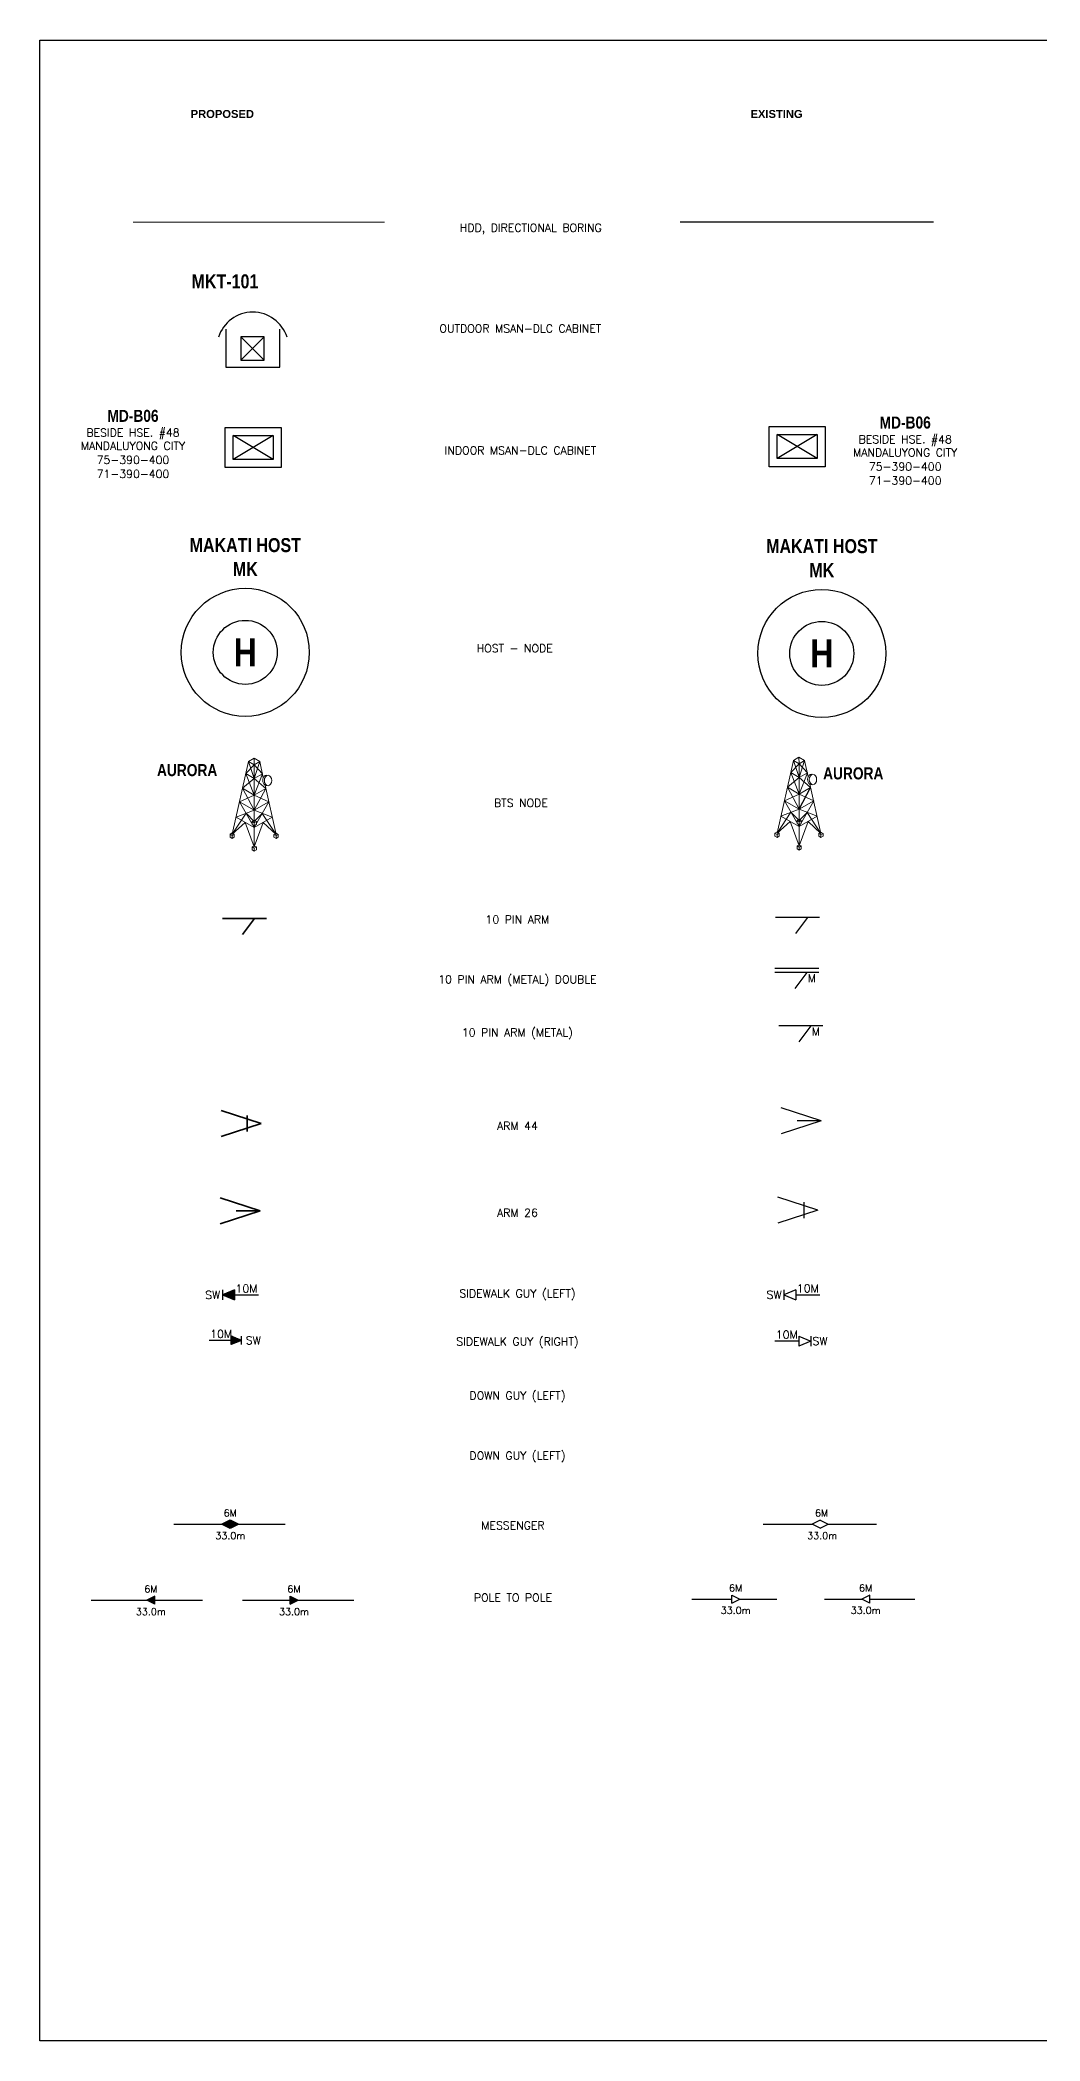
# Model space of a CAD drawing. Header units: metres. Extents: x 0 to 13977865, y -133221 to 11617873.
# Drawn here: x 13930991.8 to 13931191.8, y 678329.8 to 678729.8 of the extents above; entities that cross this region are included whole.
import ezdxf
from ezdxf.enums import TextEntityAlignment as Align

# ---------------------------------------------------------------- set-up
doc = ezdxf.new("R2010")
doc.units = ezdxf.units.M
doc.header["$MEASUREMENT"] = 0
for name, color, linetype in [('GRID', 4, 'Continuous'), ('P-BtsNode', 1, 'Continuous'), ('P-GUY', 2, 'Continuous'), ('p-host', 1, 'Continuous'), ('P-INCAB', 1, 'Continuous'), ('P-OUTCAB', 2, 'Continuous'), ('P-UGCON', 1, 'Continuous'), ('SPAN', 7, 'Continuous'), ('X-ARM', 5, 'Continuous'), ('X-BtsNode', 5, 'Continuous'), ('X-DIRECT BORING', 5, '98'), ('X-GUY', 5, 'Continuous'), ('X-HOST', 5, 'Continuous'), ('X-INCAB', 3, 'Continuous'), ('x-ppgr', 5, 'Continuous'), ('X-UGCON', 5, 'Continuous')]:
    doc.layers.add(name, color=color, linetype=linetype)
for name, color, linetype, lineweight in [('p-arm', 2, 'Continuous', 35), ('p-direct boring (hdd)', 1, 'HDD', 5), ('p-xm', 1, 'Continuous', 35)]:
    doc.layers.add(name, color=color, linetype=linetype, lineweight=lineweight)
doc.styles.add('BOLD', font='swisscbo.ttf')
doc.styles.add('ROMANS', font='romans')
doc.styles.add('SASB', font='SASB____.SHX', dxfattribs={"height": 5})
doc.styles.add('SIMPLEX', font='simplex')
doc.styles.get("Standard").update_dxf_attribs({"font": 'arial.ttf'})
doc.linetypes.add('98', pattern='A,3.514669,-0.233162,["<",Standard,S=4,R=0,X=0,Y=-2.002703],-0.336988,3.514669', length=7.599488)
doc.linetypes.add('HDD', pattern='A,23,-3,[">",Standard,S=6,R=0,X=0,Y=-3],-5,[">",Standard,S=6,R=0,X=0,Y=-3],-7', length=38)

# ---------------------------------------------------------------- blocks, each defined once
blk = doc.blocks.new('P-10PIN')
at = {"layer": 'p-arm'}
for p, q in [((-1.65, 7.19), (-1.65, -3.81)), ((-1.65, 4.19), (2.35, 1.19))]:
    blk.add_line(p, q, dxfattribs=at)
blk = doc.blocks.new('P-ARM133')
at = {"layer": 'p-arm'}
for q in [(-3.25, -4), (3.25, -4), (0, 0)]:
    blk.add_line((0, 6), q, dxfattribs=at)
blk = doc.blocks.new('P-ARM66')
at = {"layer": 'p-arm'}
for p, q in [((0, 0), (-3.25, -10)), ((0, 0), (3.25, -10)), ((-2, -3.5), (2, -3.5))]:
    blk.add_line(p, q, dxfattribs=at)
blk = doc.blocks.new('P-SWGL')
at = {"layer": 'P-GUY'}
blk.add_hatch(color=7, dxfattribs=at).paths.add_polyline_path([(-6, 1.25), (-9, 0), (-6, -1.25)])
for p, q in [((-6, 1.25), (-9, 0)), ((-9, 1.25), (-9, -1.25)), ((-9, 0), (-6, -1.25)), ((-6, 1.25), (-6, -1.25)), ((-6, 0), (0, 0))]:
    blk.add_line(p, q, dxfattribs=at)
at = {"layer": 'P-GUY', "color": 7, "style": 'SIMPLEX'}
blk.add_text('SW', height=2, dxfattribs=at).set_placement((-9.54, 0), align=Align.MIDDLE_RIGHT)
blk.add_attdef('GSZ', text='', height=2, dxfattribs=at).set_placement((-3, 0), align=Align.BOTTOM_CENTER)
blk = doc.blocks.new('*X42')
at = {"color": 0, "linetype": 'Continuous'}
for p, q in [((3189.51, 2526.5), (3192.47, 2526.5)), ((3189.59, 2526.56), (3192.47, 2526.56)), ((3189.66, 2526.44), (3192.47, 2526.44)), ((3189.74, 2526.62), (3192.47, 2526.62)), ((3189.81, 2526.38), (3192.47, 2526.38)), ((3189.89, 2526.69), (3192.47, 2526.69)), ((3189.96, 2526.31), (3192.47, 2526.31)), ((3190.04, 2526.75), (3192.47, 2526.75)), ((3190.11, 2526.25), (3192.47, 2526.25)), ((3190.19, 2526.81), (3192.47, 2526.81)), ((3190.26, 2526.19), (3192.47, 2526.19)), ((3190.34, 2526.88), (3192.47, 2526.88)), ((3190.41, 2526.12), (3192.47, 2526.12)), ((3190.49, 2526.94), (3192.47, 2526.94)), ((3190.56, 2526.06), (3192.47, 2526.06)), ((3190.64, 2527), (3192.47, 2527)), ((3190.71, 2526), (3192.47, 2526)), ((3190.79, 2527.06), (3192.47, 2527.06)), ((3190.86, 2525.94), (3192.47, 2525.94)), ((3190.94, 2527.12), (3192.47, 2527.12)), ((3191.01, 2525.88), (3192.47, 2525.88)), ((3191.09, 2527.19), (3192.47, 2527.19)), ((3191.16, 2525.81), (3192.47, 2525.81)), ((3191.24, 2527.25), (3192.47, 2527.25)), ((3191.31, 2525.75), (3192.47, 2525.75)), ((3191.39, 2527.31), (3192.47, 2527.31)), ((3191.46, 2525.69), (3192.47, 2525.69)), ((3191.54, 2527.38), (3192.47, 2527.38)), ((3191.61, 2525.62), (3192.47, 2525.62)), ((3191.69, 2527.44), (3192.47, 2527.44)), ((3191.76, 2525.56), (3192.47, 2525.56)), ((3191.84, 2527.5), (3192.47, 2527.5)), ((3191.91, 2525.5), (3192.47, 2525.5)), ((3191.99, 2527.56), (3192.47, 2527.56)), ((3192.06, 2525.44), (3192.47, 2525.44)), ((3192.14, 2527.62), (3192.47, 2527.62)), ((3192.21, 2525.38), (3192.47, 2525.38)), ((3192.29, 2527.69), (3192.47, 2527.69)), ((3192.36, 2525.31), (3192.47, 2525.31)), ((3192.44, 2527.75), (3192.47, 2527.75))]:
    blk.add_line(p, q, dxfattribs=at)
blk = doc.blocks.new('P-SWGR')
for p, q in [((5.51, 0), (0, 0)), ((8.06, -1.06), (8.06, 1.06))]:
    blk.add_line(p, q)
blk.add_lwpolyline([(5.51, -1.06), (5.51, 1.06), (8.06, 0)], close=True)
at = {"color": 7, "xscale": -0.84999999915, "yscale": 0.84999999915, "zscale": 0.84999999915}
blk.add_blockref('*X42', (2719.11, -2147.54), dxfattribs=at)
at = {"color": 7, "style": 'ROMANS'}
blk.add_text('SW', height=2, dxfattribs=at).set_placement((12.91, -0.99), align=Align.RIGHT)
blk.add_attdef('GSZ', text='', height=2, dxfattribs=at).set_placement((2.22, 2.41), align=Align.MIDDLE)
blk = doc.blocks.new('P-Host')
at = {"layer": 'p-host', "linetype": 'Continuous'}
for radius in [16, 8]:
    blk.add_circle((0, 0), radius, dxfattribs=at)
at = {"layer": 'p-host', "color": 7, "linetype": 'Continuous', "style": 'BOLD'}
for tag, p in [('HST_NAM', (0, 24)), ('HST_COD', (0, 18))]:
    blk.add_attdef(tag, text='', height=3.5, dxfattribs=at).set_placement(p, align=Align.BOTTOM_CENTER)
blk.add_attdef('HST_LET', text='', height=7, dxfattribs=at).set_placement((0, 0), align=Align.MIDDLE)
blk = doc.blocks.new('P-xm')
at = {"layer": 'p-xm'}
blk.add_hatch(color=7, dxfattribs=at).paths.add_polyline_path([(0, 1), (-2, 0), (0, -1), (2, 0)])
for p, q in [((0, 1), (-2, 0)), ((0, -1), (-2, 0)), ((0, 1), (2, 0)), ((0, -1), (2, 0))]:
    blk.add_line(p, q, dxfattribs=at)
at = {"layer": 'p-xm', "color": 7, "style": 'SIMPLEX'}
for tag, p in [('SIZE', (0, 1.92)), ('LENGTH', (0, -3.72))]:
    blk.add_attdef(tag, text='', height=1.75, dxfattribs=at).set_placement(p, align=Align.CENTER)
blk = doc.blocks.new('x-10pin')
at = {"layer": 'X-ARM'}
for p, q in [((-2.11, 7.16), (-2.11, -3.84)), ((-2.11, 4.16), (1.89, 1.16))]:
    blk.add_line(p, q, dxfattribs=at)
blk = doc.blocks.new('x-arm133')
at = {"layer": 'X-ARM'}
for q in [(-3.25, -4), (3.25, -4), (0, 0)]:
    blk.add_line((0, 6), q, dxfattribs=at)
blk = doc.blocks.new('X-ARM66')
at = {"layer": 'X-ARM'}
for p, q in [((-0.18, 5.95), (-3.43, -4.05)), ((-0.18, 5.95), (3.07, -4.05)), ((-2.18, 2.45), (1.82, 2.45))]:
    blk.add_line(p, q, dxfattribs=at)
blk = doc.blocks.new('X-SWGL')
at = {"layer": 'X-GUY'}
for p, q in [((-6, 1.25), (-9, 0)), ((-9, 1.25), (-9, -1.25)), ((-9, 0), (-6, -1.25)), ((-6, 1.25), (-6, -1.25)), ((-6, 0), (0, 0))]:
    blk.add_line(p, q, dxfattribs=at)
at = {"layer": 'X-GUY', "color": 7, "style": 'SIMPLEX'}
blk.add_text('SW', height=2, dxfattribs=at).set_placement((-9.54, 0), align=Align.MIDDLE_RIGHT)
blk.add_attdef('GSZ', text='', height=2, dxfattribs=at).set_placement((-3, 0), align=Align.BOTTOM_CENTER)
blk = doc.blocks.new('X-SWGR')
at = {"layer": 'X-GUY'}
for p, q in [((6, 0), (0, 0)), ((6, 1.25), (6, -1.25)), ((6, 1.25), (9, 0)), ((9, 0), (6, -1.25)), ((9, 1.25), (9, -1.25))]:
    blk.add_line(p, q, dxfattribs=at)
at = {"layer": 'X-GUY', "color": 7, "style": 'SIMPLEX'}
blk.add_text('SW', height=2, dxfattribs=at).set_placement((9.44, 0), align=Align.MIDDLE_LEFT)
blk.add_attdef('GSZ', text='', height=2, dxfattribs=at).set_placement((3, 0), align=Align.BOTTOM_CENTER)
blk = doc.blocks.new('X-HOST')
at = {"layer": 'X-HOST', "linetype": 'Continuous'}
for radius in [16, 8]:
    blk.add_circle((0, 0), radius, dxfattribs=at)
at = {"layer": 'X-HOST', "color": 7, "linetype": 'Continuous', "style": 'BOLD'}
for tag, p in [('HST_NAM', (0, 24)), ('HST_COD', (0, 18))]:
    blk.add_attdef(tag, text='', height=3.5, dxfattribs=at).set_placement(p, align=Align.BOTTOM_CENTER)
blk.add_attdef('HST_LET', text='', height=7, dxfattribs=at).set_placement((0, 0), align=Align.MIDDLE)
blk = doc.blocks.new('P-OCFO')
for p, q in [((-6.69, 4.84), (-6.69, -4.66)), ((2.92, 2.92), (-2.92, -2.92)), ((-2.92, 2.92), (2.92, -2.92)), ((6.81, -4.66), (6.81, 4.84)), ((-6.69, -4.66), (6.81, -4.66))]:
    blk.add_line(p, q)
blk.add_lwpolyline([(2.92, -2.92), (2.92, 2.92), (-2.92, 2.92), (-2.92, -2.92)], close=True)
blk.add_arc((0.06, 0.09), 9, 17.7916, 162.2084)
at = {"color": 7}
for tag, height, style, p in [('CAB_NO', 3.5, 'BOLD', (0, 24.62)), ('CAB_SIZ', 2, 'ROMANS', (0, 19.71)), ('CAB_LOC1', 2, 'ROMANS', (0, 15.88)), ('CAB_LOC2', 2, 'ROMANS', (0, 12.02))]:
    blk.add_attdef(tag, text='', height=height, dxfattribs=dict(at, style=style)).set_placement(p, align=Align.MIDDLE_CENTER)
blk = doc.blocks.new('p-btsnode')
at = {"layer": 'P-BtsNode', "linetype": 'Continuous', "lineweight": 13}
for p, q in [((-1.42, 22.42), (-5.52, 4.23)), ((-1.42, 22.42), (-5.52, 4.23)), ((-1.42, 22.42), (-5.52, 4.23)), ((-2.1, 19.38), (0, 21.6)), ((-2.1, 19.38), (0, 21.6)), ((-2.1, 19.38), (0, 21.6)), ((-1.42, 22.42), (-0.06, 23.2)), ((-1.42, 22.42), (-0.06, 23.2)), ((-1.42, 22.42), (-0.06, 23.2)), ((-1.42, 22.42), (0, 21.6)), ((-1.42, 22.42), (0, 18.16)), ((-1.42, 22.42), (0, 21.6)), ((-1.42, 22.42), (0, 18.16)), ((-1.42, 22.42), (0, 21.6)), ((-1.42, 22.42), (0, 18.16)), ((-0.06, 23.2), (1.36, 22.38)), ((-0.06, 23.2), (0, 21.6)), ((-0.06, 23.2), (1.36, 22.38)), ((-0.06, 23.2), (0, 21.6)), ((-0.06, 23.2), (1.36, 22.38)), ((-0.06, 23.2), (0, 21.6)), ((0, 21.6), (1.36, 22.38)), ((0, 18.16), (1.36, 22.38)), ((0, 21.6), (1.36, 22.38)), ((0, 18.16), (1.36, 22.38)), ((0, 21.6), (1.36, 22.38)), ((0, 18.16), (1.36, 22.38)), ((0, 21.6), (0, 1.04)), ((0, 21.6), (2.05, 19.34)), ((0, 21.6), (0, 1.04)), ((0, 21.6), (2.05, 19.34)), ((0, 21.6), (0, 1.04)), ((0, 21.6), (2.05, 19.34)), ((1.36, 22.38), (2.27, 18.35)), ((1.36, 22.38), (2.27, 18.35)), ((1.36, 22.38), (2.27, 18.35)), ((-2.93, 15.72), (0, 18.16)), ((-2.93, 15.72), (0, 18.16)), ((-2.93, 15.72), (0, 18.16)), ((-2.93, 15.72), (0, 14.03)), ((-2.93, 15.72), (0, 10.23)), ((0, 14.03), (-2.93, 15.72)), ((-2.93, 15.72), (0, 14.03)), ((-2.93, 15.72), (0, 10.23)), ((0, 14.03), (-2.93, 15.72)), ((-2.93, 15.72), (0, 14.03)), ((-2.93, 15.72), (0, 10.23)), ((0, 14.03), (-2.93, 15.72)), ((-2.1, 19.38), (0, 18.16)), ((-2.1, 19.38), (0, 14.03)), ((-2.1, 19.38), (0, 18.16)), ((-2.1, 19.38), (0, 14.03)), ((-2.1, 19.38), (0, 18.16)), ((-2.1, 19.38), (0, 14.03)), ((0, 18.16), (2.05, 19.34)), ((0, 14.03), (2.05, 19.34)), ((0, 18.16), (2.05, 19.34)), ((0, 14.03), (2.05, 19.34)), ((0, 18.16), (2.05, 19.34)), ((0, 14.03), (2.05, 19.34)), ((0, 18.16), (2.87, 15.68)), ((0, 18.16), (2.87, 15.68)), ((0, 18.16), (2.87, 15.68)), ((0, 14.03), (2.87, 15.68)), ((0, 14.03), (2.87, 15.68)), ((0, 14.03), (2.87, 15.68)), ((2.69, 16.48), (5.46, 4.2)), ((2.69, 16.48), (5.46, 4.2)), ((2.69, 16.48), (5.46, 4.2)), ((-4.55, 8.52), (0, 10.23)), ((-4.55, 8.52), (0, 10.23)), ((-4.55, 8.52), (0, 10.23)), ((-3.69, 12.35), (0, 14.03)), ((-3.69, 12.35), (0, 14.03)), ((-3.69, 12.35), (0, 14.03)), ((-3.69, 12.35), (0, 10.23)), ((-3.69, 12.35), (0, 5.89)), ((-3.69, 12.35), (0, 10.23)), ((-3.69, 12.35), (0, 5.89)), ((-3.69, 12.35), (0, 10.23)), ((-3.69, 12.35), (0, 5.89)), ((0, 14.03), (3.63, 12.32)), ((0, 14.03), (3.63, 12.32)), ((0, 14.03), (3.63, 12.32)), ((0, 10.23), (3.63, 12.32)), ((3.63, 12.32), (0, 5.89)), ((0, 10.23), (3.63, 12.32)), ((3.63, 12.32), (0, 5.89)), ((0, 10.23), (3.63, 12.32)), ((3.63, 12.32), (0, 5.89)), ((0, 10.23), (4.49, 8.49)), ((0, 10.23), (4.49, 8.49)), ((0, 10.23), (4.49, 8.49)), ((-5.52, 4.23), (-2.04, 9.46)), ((-5.52, 4.23), (-2.04, 9.46)), ((-5.52, 4.23), (-2.04, 9.46)), ((-5.52, 4.23), (-2.28, 7.2)), ((-5.52, 4.23), (-2.28, 7.2)), ((-5.52, 4.23), (-2.28, 7.2)), ((-4.55, 8.52), (0, 5.89)), ((-4.55, 8.52), (0, 5.89)), ((-4.55, 8.52), (0, 5.89)), ((-2.28, 7.2), (0, 1.04)), ((-2.28, 7.2), (0, 1.04)), ((-2.28, 7.2), (0, 1.04)), ((-2.04, 9.46), (0, 7.45)), ((-2.04, 9.46), (0, 7.45)), ((-2.04, 9.46), (0, 7.45)), ((0, 7.72), (-0.53, 7.41)), ((0, 7.72), (-0.53, 7.41)), ((0, 7.72), (-0.53, 7.41)), ((-0.53, 7.41), (0, 7.11)), ((-0.53, 7.41), (-0.53, 6.68)), ((-0.53, 7.41), (0, 7.11)), ((-0.53, 7.41), (-0.53, 6.68)), ((-0.53, 7.41), (0, 7.11)), ((-0.53, 7.41), (-0.53, 6.68)), ((-0.53, 6.68), (0, 6.37)), ((-0.53, 6.68), (0, 6.37)), ((-0.53, 6.68), (0, 6.37)), ((0, 5.89), (4.49, 8.49)), ((0, 5.89), (4.49, 8.49)), ((0, 5.89), (4.49, 8.49)), ((0.53, 7.41), (0, 7.72)), ((0.53, 7.41), (0, 7.72)), ((0.53, 7.41), (0, 7.72)), ((0, 7.11), (0.53, 7.41)), ((0, 7.11), (0.53, 7.41)), ((0, 7.11), (0.53, 7.41)), ((0, 1.04), (2.25, 7.19)), ((0, 1.04), (2.25, 7.19)), ((0, 1.04), (2.25, 7.19)), ((0, 7.08), (0, 6.35)), ((0, 7.08), (0, 6.35)), ((0, 7.08), (0, 6.35)), ((0, 6.37), (0.53, 6.68)), ((0, 6.37), (0.53, 6.68)), ((0, 6.37), (0.53, 6.68)), ((2.01, 9.45), (0.02, 7.43)), ((2.01, 9.45), (0.02, 7.43)), ((2.01, 9.45), (0.02, 7.43)), ((0.53, 7.41), (0.53, 6.68)), ((0.53, 7.41), (0.53, 6.68)), ((0.53, 7.41), (0.53, 6.68)), ((5.46, 4.2), (2.01, 9.45)), ((5.46, 4.2), (2.01, 9.45)), ((5.46, 4.2), (2.01, 9.45)), ((2.25, 7.19), (5.46, 4.2)), ((2.25, 7.19), (5.46, 4.2)), ((2.25, 7.19), (5.46, 4.2)), ((-5.52, 4.54), (-6.05, 4.23)), ((-5.52, 4.54), (-6.05, 4.23)), ((-5.52, 4.54), (-6.05, 4.23)), ((-6.05, 4.23), (-5.52, 3.92)), ((-6.05, 4.23), (-6.05, 3.49)), ((-6.05, 4.23), (-5.52, 3.92)), ((-6.05, 4.23), (-6.05, 3.49)), ((-6.05, 4.23), (-5.52, 3.92)), ((-6.05, 4.23), (-6.05, 3.49)), ((-6.05, 3.49), (-5.52, 3.19)), ((-6.05, 3.49), (-5.52, 3.19)), ((-6.05, 3.49), (-5.52, 3.19)), ((-4.99, 4.23), (-5.52, 4.54)), ((-4.99, 4.23), (-5.52, 4.54)), ((-4.99, 4.23), (-5.52, 4.54)), ((-5.52, 3.92), (-4.99, 4.23)), ((-5.52, 3.92), (-4.99, 4.23)), ((-5.52, 3.92), (-4.99, 4.23)), ((-5.52, 3.92), (-5.52, 3.19)), ((-5.52, 3.92), (-5.52, 3.19)), ((-5.52, 3.92), (-5.52, 3.19)), ((-5.52, 3.19), (-4.99, 3.49)), ((-5.52, 3.19), (-4.99, 3.49)), ((-5.52, 3.19), (-4.99, 3.49)), ((-4.99, 4.23), (-4.99, 3.49)), ((-4.99, 4.23), (-4.99, 3.49)), ((-4.99, 4.23), (-4.99, 3.49)), ((0, 1.35), (-0.53, 1.04)), ((0, 1.35), (-0.53, 1.04)), ((0, 1.35), (-0.53, 1.04)), ((-0.53, 1.04), (0, 0.73)), ((-0.53, 1.04), (-0.53, 0.31)), ((-0.53, 1.04), (0, 0.73)), ((-0.53, 1.04), (-0.53, 0.31)), ((-0.53, 1.04), (0, 0.73)), ((-0.53, 1.04), (-0.53, 0.31)), ((-0.53, 0.31), (0, 0)), ((-0.53, 0.31), (0, 0)), ((-0.53, 0.31), (0, 0)), ((0.53, 1.04), (0, 1.35)), ((0.53, 1.04), (0, 1.35)), ((0.53, 1.04), (0, 1.35)), ((0, 0.73), (0.53, 1.04)), ((0, 0.73), (0.53, 1.04)), ((0, 0.73), (0.53, 1.04)), ((0, 0.73), (0, 0)), ((0, 0.73), (0, 0)), ((0, 0.73), (0, 0)), ((0, 0), (0.53, 0.31)), ((0, 0), (0.53, 0.31)), ((0, 0), (0.53, 0.31)), ((0.53, 1.04), (0.53, 0.31)), ((0.53, 1.04), (0.53, 0.31)), ((0.53, 1.04), (0.53, 0.31)), ((5.46, 4.5), (4.93, 4.2)), ((5.46, 4.5), (4.93, 4.2)), ((5.46, 4.5), (4.93, 4.2)), ((4.93, 4.2), (5.46, 3.89)), ((4.93, 4.2), (4.93, 3.46)), ((4.93, 4.2), (5.46, 3.89)), ((4.93, 4.2), (4.93, 3.46)), ((4.93, 4.2), (5.46, 3.89)), ((4.93, 4.2), (4.93, 3.46)), ((4.93, 3.46), (5.46, 3.15)), ((4.93, 3.46), (5.46, 3.15)), ((4.93, 3.46), (5.46, 3.15)), ((5.99, 4.2), (5.46, 4.5)), ((5.99, 4.2), (5.46, 4.5)), ((5.99, 4.2), (5.46, 4.5)), ((5.46, 3.89), (5.99, 4.2)), ((5.46, 3.89), (5.99, 4.2)), ((5.46, 3.89), (5.99, 4.2)), ((5.46, 3.89), (5.46, 3.15)), ((5.46, 3.89), (5.46, 3.15)), ((5.46, 3.89), (5.46, 3.15)), ((5.46, 3.15), (5.99, 3.46)), ((5.46, 3.15), (5.99, 3.46)), ((5.46, 3.15), (5.99, 3.46)), ((5.99, 4.2), (5.99, 3.46)), ((5.99, 4.2), (5.99, 3.46)), ((5.99, 4.2), (5.99, 3.46))]:
    blk.add_line(p, q, dxfattribs=at)
blk.add_lwpolyline([(0, 10.23), (2.87, 15.68), (0, 10.23)], dxfattribs=at)
blk.add_ellipse((3.05, 17.67), major_axis=(0, 1.3), ratio=0.709778, start_param=-0.24004, end_param=3.340754, dxfattribs=at)
blk.add_ellipse((3.05, 17.67), major_axis=(0, 1.3), ratio=0.709778, start_param=-0.24004, end_param=3.340754, dxfattribs=at)
blk.add_ellipse((3.05, 17.67), major_axis=(0, 1.3), ratio=0.709778, start_param=-0.24004, end_param=3.340754, dxfattribs=at)
blk.add_ellipse((3.45, 17.66), major_axis=(0, 1.3), ratio=0.709778, dxfattribs=at)
blk.add_ellipse((3.45, 17.66), major_axis=(0, 1.3), ratio=0.709778, dxfattribs=at)
blk.add_ellipse((3.45, 17.66), major_axis=(0, 1.3), ratio=0.709778, dxfattribs=at)
at = {"layer": 'P-BtsNode', "color": 7}
for tag, height, style, p in [('BTS_NAME', 3, 'BOLD', (0.08, 41.1)), ('BTS_ADD1', 2, 'SIMPLEX', (0.08, 33.6)), ('PLA_ID', 2, 'SIMPLEX', (0.08, 37.1)), ('BTS_ADD2', 2, 'SIMPLEX', (0.08, 30.32)), ('BTS_INFO', 2, 'SIMPLEX', (0.08, 26.82))]:
    blk.add_attdef(tag, text='', height=height, dxfattribs=dict(at, style=style)).set_placement(p, align=Align.BOTTOM_CENTER)
blk = doc.blocks.new('x-btsnode')
at = {"layer": 'X-BtsNode', "linetype": 'Continuous', "lineweight": 13}
for p, q in [((-1.42, 22.42), (-5.52, 4.23)), ((-1.42, 22.42), (-5.52, 4.23)), ((-1.42, 22.42), (-5.52, 4.23)), ((-2.1, 19.38), (0, 21.6)), ((-2.1, 19.38), (0, 21.6)), ((-2.1, 19.38), (0, 21.6)), ((-1.42, 22.42), (-0.06, 23.2)), ((-1.42, 22.42), (-0.06, 23.2)), ((-1.42, 22.42), (-0.06, 23.2)), ((-1.42, 22.42), (0, 21.6)), ((-1.42, 22.42), (0, 18.16)), ((-1.42, 22.42), (0, 21.6)), ((-1.42, 22.42), (0, 18.16)), ((-1.42, 22.42), (0, 21.6)), ((-1.42, 22.42), (0, 18.16)), ((-0.06, 23.2), (1.36, 22.38)), ((-0.06, 23.2), (0, 21.6)), ((-0.06, 23.2), (1.36, 22.38)), ((-0.06, 23.2), (0, 21.6)), ((-0.06, 23.2), (1.36, 22.38)), ((-0.06, 23.2), (0, 21.6)), ((0, 21.6), (1.36, 22.38)), ((0, 18.16), (1.36, 22.38)), ((0, 21.6), (1.36, 22.38)), ((0, 18.16), (1.36, 22.38)), ((0, 21.6), (1.36, 22.38)), ((0, 18.16), (1.36, 22.38)), ((0, 21.6), (0, 1.04)), ((0, 21.6), (2.05, 19.34)), ((0, 21.6), (0, 1.04)), ((0, 21.6), (2.05, 19.34)), ((0, 21.6), (0, 1.04)), ((0, 21.6), (2.05, 19.34)), ((1.36, 22.38), (2.27, 18.35)), ((1.36, 22.38), (2.27, 18.35)), ((1.36, 22.38), (2.27, 18.35)), ((-2.93, 15.72), (0, 18.16)), ((-2.93, 15.72), (0, 18.16)), ((-2.93, 15.72), (0, 18.16)), ((-2.93, 15.72), (0, 14.03)), ((-2.93, 15.72), (0, 10.23)), ((0, 14.03), (-2.93, 15.72)), ((-2.93, 15.72), (0, 14.03)), ((0, 14.03), (-2.93, 15.72)), ((-2.93, 15.72), (0, 14.03)), ((0, 14.03), (-2.93, 15.72)), ((-2.1, 19.38), (0, 18.16)), ((-2.1, 19.38), (0, 14.03)), ((-2.1, 19.38), (0, 18.16)), ((-2.1, 19.38), (0, 14.03)), ((-2.1, 19.38), (0, 18.16)), ((-2.1, 19.38), (0, 14.03)), ((0, 18.16), (2.05, 19.34)), ((0, 14.03), (2.05, 19.34)), ((0, 18.16), (2.05, 19.34)), ((0, 14.03), (2.05, 19.34)), ((0, 18.16), (2.05, 19.34)), ((0, 14.03), (2.05, 19.34)), ((0, 18.16), (2.87, 15.68)), ((0, 18.16), (2.87, 15.68)), ((0, 18.16), (2.87, 15.68)), ((0, 14.03), (2.87, 15.68)), ((0, 14.03), (2.87, 15.68)), ((0, 14.03), (2.87, 15.68)), ((2.69, 16.48), (5.46, 4.2)), ((2.69, 16.48), (5.46, 4.2)), ((2.69, 16.48), (5.46, 4.2)), ((-4.55, 8.52), (0, 10.23)), ((-4.55, 8.52), (0, 10.23)), ((-4.55, 8.52), (0, 10.23)), ((-3.69, 12.35), (0, 14.03)), ((-3.69, 12.35), (0, 14.03)), ((-3.69, 12.35), (0, 14.03)), ((-3.69, 12.35), (0, 10.23)), ((-3.69, 12.35), (0, 5.89)), ((-3.69, 12.35), (0, 10.23)), ((-3.69, 12.35), (0, 5.89)), ((-3.69, 12.35), (0, 10.23)), ((-3.69, 12.35), (0, 5.89)), ((0, 14.03), (3.63, 12.32)), ((0, 14.03), (3.63, 12.32)), ((0, 14.03), (3.63, 12.32)), ((0, 10.23), (3.63, 12.32)), ((3.63, 12.32), (0, 5.89)), ((0, 10.23), (3.63, 12.32)), ((3.63, 12.32), (0, 5.89)), ((0, 10.23), (3.63, 12.32)), ((3.63, 12.32), (0, 5.89)), ((0, 10.23), (4.49, 8.49)), ((0, 10.23), (4.49, 8.49)), ((0, 10.23), (4.49, 8.49)), ((-5.52, 4.23), (-2.04, 9.46)), ((-5.52, 4.23), (-2.04, 9.46)), ((-5.52, 4.23), (-2.04, 9.46)), ((-5.52, 4.23), (-2.28, 7.2)), ((-5.52, 4.23), (-2.28, 7.2)), ((-5.52, 4.23), (-2.28, 7.2)), ((-4.55, 8.52), (0, 5.89)), ((-4.55, 8.52), (0, 5.89)), ((-4.55, 8.52), (0, 5.89)), ((-2.28, 7.2), (0, 1.04)), ((-2.28, 7.2), (0, 1.04)), ((-2.28, 7.2), (0, 1.04)), ((-2.04, 9.46), (0, 7.45)), ((-2.04, 9.46), (0, 7.45)), ((-2.04, 9.46), (0, 7.45)), ((0, 7.72), (-0.53, 7.41)), ((0, 7.72), (-0.53, 7.41)), ((0, 7.72), (-0.53, 7.41)), ((-0.53, 7.41), (0, 7.11)), ((-0.53, 7.41), (-0.53, 6.68)), ((-0.53, 7.41), (0, 7.11)), ((-0.53, 7.41), (-0.53, 6.68)), ((-0.53, 7.41), (0, 7.11)), ((-0.53, 7.41), (-0.53, 6.68)), ((-0.53, 6.68), (0, 6.37)), ((-0.53, 6.68), (0, 6.37)), ((-0.53, 6.68), (0, 6.37)), ((0, 5.89), (4.49, 8.49)), ((0, 5.89), (4.49, 8.49)), ((0, 5.89), (4.49, 8.49)), ((0.53, 7.41), (0, 7.72)), ((0.53, 7.41), (0, 7.72)), ((0.53, 7.41), (0, 7.72)), ((0, 7.11), (0.53, 7.41)), ((0, 7.11), (0.53, 7.41)), ((0, 7.11), (0.53, 7.41)), ((0, 1.04), (2.25, 7.19)), ((0, 1.04), (2.25, 7.19)), ((0, 1.04), (2.25, 7.19)), ((0, 7.08), (0, 6.35)), ((0, 7.08), (0, 6.35)), ((0, 7.08), (0, 6.35)), ((0, 6.37), (0.53, 6.68)), ((0, 6.37), (0.53, 6.68)), ((0, 6.37), (0.53, 6.68)), ((2.01, 9.45), (0.02, 7.43)), ((2.01, 9.45), (0.02, 7.43)), ((2.01, 9.45), (0.02, 7.43)), ((0.53, 7.41), (0.53, 6.68)), ((0.53, 7.41), (0.53, 6.68)), ((0.53, 7.41), (0.53, 6.68)), ((5.46, 4.2), (2.01, 9.45)), ((5.46, 4.2), (2.01, 9.45)), ((5.46, 4.2), (2.01, 9.45)), ((2.25, 7.19), (5.46, 4.2)), ((2.25, 7.19), (5.46, 4.2)), ((2.25, 7.19), (5.46, 4.2)), ((-5.52, 4.54), (-6.05, 4.23)), ((-5.52, 4.54), (-6.05, 4.23)), ((-5.52, 4.54), (-6.05, 4.23)), ((-6.05, 4.23), (-5.52, 3.92)), ((-6.05, 4.23), (-6.05, 3.49)), ((-6.05, 4.23), (-5.52, 3.92)), ((-6.05, 4.23), (-6.05, 3.49)), ((-6.05, 4.23), (-5.52, 3.92)), ((-6.05, 4.23), (-6.05, 3.49)), ((-6.05, 3.49), (-5.52, 3.19)), ((-6.05, 3.49), (-5.52, 3.19)), ((-6.05, 3.49), (-5.52, 3.19)), ((-4.99, 4.23), (-5.52, 4.54)), ((-4.99, 4.23), (-5.52, 4.54)), ((-4.99, 4.23), (-5.52, 4.54)), ((-5.52, 3.92), (-4.99, 4.23)), ((-5.52, 3.92), (-4.99, 4.23)), ((-5.52, 3.92), (-4.99, 4.23)), ((-5.52, 3.92), (-5.52, 3.19)), ((-5.52, 3.92), (-5.52, 3.19)), ((-5.52, 3.92), (-5.52, 3.19)), ((-5.52, 3.19), (-4.99, 3.49)), ((-5.52, 3.19), (-4.99, 3.49)), ((-5.52, 3.19), (-4.99, 3.49)), ((-4.99, 4.23), (-4.99, 3.49)), ((-4.99, 4.23), (-4.99, 3.49)), ((-4.99, 4.23), (-4.99, 3.49)), ((0, 1.35), (-0.53, 1.04)), ((0, 1.35), (-0.53, 1.04)), ((0, 1.35), (-0.53, 1.04)), ((-0.53, 1.04), (0, 0.73)), ((-0.53, 1.04), (-0.53, 0.31)), ((-0.53, 1.04), (0, 0.73)), ((-0.53, 1.04), (-0.53, 0.31)), ((-0.53, 1.04), (0, 0.73)), ((-0.53, 1.04), (-0.53, 0.31)), ((-0.53, 0.31), (0, 0)), ((-0.53, 0.31), (0, 0)), ((-0.53, 0.31), (0, 0)), ((0.53, 1.04), (0, 1.35)), ((0.53, 1.04), (0, 1.35)), ((0.53, 1.04), (0, 1.35)), ((0, 0.73), (0.53, 1.04)), ((0, 0.73), (0.53, 1.04)), ((0, 0.73), (0.53, 1.04)), ((0, 0.73), (0, 0)), ((0, 0.73), (0, 0)), ((0, 0.73), (0, 0)), ((0, 0), (0.53, 0.31)), ((0, 0), (0.53, 0.31)), ((0, 0), (0.53, 0.31)), ((0.53, 1.04), (0.53, 0.31)), ((0.53, 1.04), (0.53, 0.31)), ((0.53, 1.04), (0.53, 0.31)), ((5.46, 4.5), (4.93, 4.2)), ((5.46, 4.5), (4.93, 4.2)), ((5.46, 4.5), (4.93, 4.2)), ((4.93, 4.2), (5.46, 3.89)), ((4.93, 4.2), (4.93, 3.46)), ((4.93, 4.2), (5.46, 3.89)), ((4.93, 4.2), (4.93, 3.46)), ((4.93, 4.2), (5.46, 3.89)), ((4.93, 4.2), (4.93, 3.46)), ((4.93, 3.46), (5.46, 3.15)), ((4.93, 3.46), (5.46, 3.15)), ((4.93, 3.46), (5.46, 3.15)), ((5.99, 4.2), (5.46, 4.5)), ((5.99, 4.2), (5.46, 4.5)), ((5.99, 4.2), (5.46, 4.5)), ((5.46, 3.89), (5.99, 4.2)), ((5.46, 3.89), (5.99, 4.2)), ((5.46, 3.89), (5.99, 4.2)), ((5.46, 3.89), (5.46, 3.15)), ((5.46, 3.89), (5.46, 3.15)), ((5.46, 3.89), (5.46, 3.15)), ((5.46, 3.15), (5.99, 3.46)), ((5.46, 3.15), (5.99, 3.46)), ((5.46, 3.15), (5.99, 3.46)), ((5.99, 4.2), (5.99, 3.46)), ((5.99, 4.2), (5.99, 3.46)), ((5.99, 4.2), (5.99, 3.46))]:
    blk.add_line(p, q, dxfattribs=at)
blk.add_lwpolyline([(0, 10.23), (2.87, 15.68)], dxfattribs=at)
blk.add_ellipse((3.05, 17.67), major_axis=(0, 1.3), ratio=0.709778, start_param=-0.24004, end_param=3.340754, dxfattribs=at)
blk.add_ellipse((3.05, 17.67), major_axis=(0, 1.3), ratio=0.709778, start_param=-0.24004, end_param=3.340754, dxfattribs=at)
blk.add_ellipse((3.05, 17.67), major_axis=(0, 1.3), ratio=0.709778, start_param=-0.24004, end_param=3.340754, dxfattribs=at)
blk.add_ellipse((3.45, 17.66), major_axis=(0, 1.3), ratio=0.709778, dxfattribs=at)
blk.add_ellipse((3.45, 17.66), major_axis=(0, 1.3), ratio=0.709778, dxfattribs=at)
blk.add_ellipse((3.45, 17.66), major_axis=(0, 1.3), ratio=0.709778, dxfattribs=at)
at = {"layer": 'X-BtsNode', "color": 7}
for tag, height, style, p in [('BTS_NAME', 3, 'BOLD', (0.08, 41.1)), ('BTS_ADD1', 2, 'SIMPLEX', (0.08, 33.6)), ('PLA_ID', 2, 'SIMPLEX', (0.08, 37.1)), ('BTS_ADD2', 2, 'SIMPLEX', (0.08, 30.32)), ('BTS_INFO', 2, 'SIMPLEX', (0.08, 26.82))]:
    blk.add_attdef(tag, text='', height=height, dxfattribs=dict(at, style=style)).set_placement(p, align=Align.BOTTOM_CENTER)
blk = doc.blocks.new('P-PPGL')
at = {"layer": 'P-GUY'}
blk.add_hatch(color=7, dxfattribs=at).paths.add_polyline_path([(0, 0), (-2, 1), (-2, -1)])
for p, q in [((-2, 1), (0, 0)), ((-2, -1), (-2, 1)), ((-2, -1), (0, 0))]:
    blk.add_line(p, q, dxfattribs=at)
at = {"layer": 'P-GUY', "color": 7, "style": 'SIMPLEX'}
for tag, p in [('SIZE', (-1, 1.92)), ('LENGTH', (-1, -3.72))]:
    blk.add_attdef(tag, text='', height=1.75, dxfattribs=at).set_placement(p, align=Align.CENTER)
blk = doc.blocks.new('P-PPGR')
at = {"layer": 'P-GUY'}
blk.add_hatch(color=7, dxfattribs=at).paths.add_polyline_path([(2, 1), (0, 0), (2, -1)])
for p, q in [((2, 1), (0, 0)), ((2, -1), (0, 0)), ((2, -1), (2, 1))]:
    blk.add_line(p, q, dxfattribs=at)
at = {"layer": 'P-GUY', "color": 7, "style": 'SIMPLEX'}
for tag, p in [('SIZE', (1, 1.92)), ('LENGTH', (1, -3.72))]:
    blk.add_attdef(tag, text='', height=1.75, dxfattribs=at).set_placement(p, align=Align.CENTER)
blk = doc.blocks.new('X-PPGL')
at = {"layer": 'X-GUY'}
for p, q in [((-2, 1), (0, 0)), ((-2, -1), (-2, 1)), ((-2, -1), (0, 0))]:
    blk.add_line(p, q, dxfattribs=at)
at = {"layer": 'X-GUY', "color": 7, "style": 'SIMPLEX'}
for tag, p in [('SIZE', (-1, 1.92)), ('LENGTH', (-1, -3.72))]:
    blk.add_attdef(tag, text='', height=1.75, dxfattribs=at).set_placement(p, align=Align.CENTER)
blk = doc.blocks.new('X-PPGR')
at = {"layer": 'X-GUY'}
for p, q in [((2, 1), (0, 0)), ((2, -1), (0, 0)), ((2, -1), (2, 1))]:
    blk.add_line(p, q, dxfattribs=at)
at = {"layer": 'X-GUY', "color": 7, "style": 'SIMPLEX'}
for tag, p in [('SIZE', (1, 1.92)), ('LENGTH', (1, -3.72))]:
    blk.add_attdef(tag, text='', height=1.75, dxfattribs=at).set_placement(p, align=Align.CENTER)
blk = doc.blocks.new('X-10PI~1')
at = {"layer": 'X-ARM'}
for p, q in [((-3.11, 7.16), (-3.11, -3.84)), ((-2.11, 7.16), (-2.11, -3.84)), ((-2.11, 4.16), (1.89, 1.16))]:
    blk.add_line(p, q, dxfattribs=at)
at = {"layer": 'X-ARM', "style": 'SIMPLEX'}
blk.add_text('M', height=2, rotation=90, dxfattribs=at).set_placement((-0.7, 5.43), align=Align.MIDDLE_CENTER)
blk = doc.blocks.new('X-10PINM')
at = {"layer": 'X-ARM'}
for p, q in [((-2.11, 7.16), (-2.11, -3.84)), ((-2.11, 4.16), (1.89, 1.16))]:
    blk.add_line(p, q, dxfattribs=at)
at = {"layer": 'X-ARM', "style": 'SIMPLEX'}
blk.add_text('M', height=2, rotation=90, dxfattribs=at).set_placement((-0.7, 5.43), align=Align.MIDDLE_CENTER)
blk = doc.blocks.new('P-ICFO')
at = {"layer": 'P-INCAB', "linetype": 'Continuous'}
for p, q in [((5, -3), (-5, 3)), ((5, 3), (-5, -3))]:
    blk.add_line(p, q, dxfattribs=at)
at = {"layer": 'P-INCAB'}
for points in [[(-7, 5), (7, 5), (7, -5), (-7, -5)], [(-5, 3), (5, 3), (5, -3), (-5, -3)]]:
    blk.add_lwpolyline(points, close=True, dxfattribs=at)
at = {"layer": 'P-INCAB', "color": 7}
for tag, height, style, p in [('CAB_NO', 3, 'BOLD', (0, 20.07)), ('CAB_LOC1', 2, 'SIMPLEX', (0, 16.07)), ('CAB_LOC2', 2, 'SIMPLEX', (0, 12.57)), ('CAB_SIZE1', 2, 'SIMPLEX', (0, 9.28)), ('CAB_SIZE2', 2, 'SIMPLEX', (0, 5.78))]:
    blk.add_attdef(tag, text='', height=height, dxfattribs=dict(at, style=style)).set_placement(p, align=Align.BOTTOM_CENTER)
blk = doc.blocks.new('x-incabfo')
at = {"layer": 'X-INCAB', "linetype": 'Continuous'}
for p, q in [((5, -3), (-5, 3)), ((5, 3), (-5, -3))]:
    blk.add_line(p, q, dxfattribs=at)
at = {"layer": 'X-INCAB'}
for points in [[(-7, 5), (7, 5), (7, -5), (-7, -5)], [(-5, 3), (5, 3), (5, -3), (-5, -3)]]:
    blk.add_lwpolyline(points, close=True, dxfattribs=at)
at = {"layer": 'X-INCAB', "color": 7}
for tag, height, style, p in [('CAB_NO', 3, 'BOLD', (0, 20.07)), ('CAB_LOC1', 2, 'SIMPLEX', (0, 16.07)), ('CAB_LOC2', 2, 'SIMPLEX', (0, 12.57)), ('CAB_SIZE1', 2, 'SIMPLEX', (0, 9.28)), ('CAB_SIZE2', 2, 'SIMPLEX', (0, 5.78))]:
    blk.add_attdef(tag, text='', height=height, dxfattribs=dict(at, style=style)).set_placement(p, align=Align.BOTTOM_CENTER)
blk = doc.blocks.new('A$C4DB71547')
at = {"layer": 'x-ppgr'}
for p, q in [((4.1, 4.72), (2.1, 3.72)), ((4.1, 2.72), (2.1, 3.72)), ((4.1, 4.72), (6.1, 3.72)), ((4.1, 2.72), (6.1, 3.72))]:
    blk.add_line(p, q, dxfattribs=at)
at = {"layer": 'P-GUY', "color": 7, "style": 'SIMPLEX'}
for tag, p in [('SIZE', (4.47, 5.64)), ('LENGTH', (4.62, 0))]:
    blk.add_attdef(tag, text='', height=1.75, dxfattribs=at).set_placement(p, align=Align.CENTER)

msp = doc.modelspace()

# ---------------------------------------------------------------- linework, layer by layer
msp.add_lwpolyline([(13931143.6, 678576.08), (13931145.9, 678580.44)])
at = {"layer": 'GRID', "lineweight": 25}
msp.add_lwpolyline([(13930991.77, 678729.85), (13931391.77, 678729.85), (13931391.77, 678329.85), (13930991.77, 678329.85)], close=True, dxfattribs=at)
at = {"layer": 'p-direct boring (hdd)', "linetype": '98'}
msp.add_line((13931060.64, 678693.42), (13931010.43, 678693.42), dxfattribs=at)
at = {"layer": 'P-UGCON'}
for p, q in [((13931018.52, 678433.14), (13931040.78, 678433.14)), ((13931002.01, 678417.95), (13931024.27, 678417.95)), ((13931032.25, 678417.95), (13931054.51, 678417.95))]:
    msp.add_line(p, q, dxfattribs=at)
at = {"layer": 'X-DIRECT BORING'}
msp.add_lwpolyline([(13931170.48, 678693.42), (13931119.82, 678693.42)], dxfattribs=at)
at = {"layer": 'X-UGCON'}
for p, q in [((13931136.41, 678433.16), (13931146.19, 678433.16)), ((13931149.39, 678433.16), (13931159.06, 678433.16)), ((13931122.12, 678418.18), (13931130.11, 678418.18)), ((13931131.71, 678418.18), (13931139.14, 678418.18)), ((13931148.64, 678418.18), (13931156.11, 678418.18)), ((13931157.71, 678418.18), (13931166.73, 678418.18))]:
    msp.add_line(p, q, dxfattribs=at)

# ---------------------------------------------------------------- block references
ref = msp.add_blockref('p-btsnode', (13931034.62, 678567.7), dxfattribs=dict(xscale=0.8, yscale=0.8, zscale=0.8))
ref.add_attrib('BTS_NAME', 'AURORA', dxfattribs={"layer": 'P-BtsNode', "color": 7, "height": 2.4, "style": 'BOLD'}).set_placement((13931021.2, 678581.98), align=Align.BOTTOM_CENTER)
ref = msp.add_blockref('x-btsnode', (13931143.6, 678567.9), dxfattribs=dict(xscale=0.8, yscale=0.8, zscale=0.8))
ref.add_attrib('BTS_NAME', 'AURORA', dxfattribs={"layer": 'X-BtsNode', "color": 7, "height": 2.4, "style": 'BOLD'}).set_placement((13931154.42, 678581.33), align=Align.BOTTOM_CENTER)
at = {"xscale": 0.8, "yscale": 0.8, "zscale": 0.8, "rotation": 270}
for name, p in [('X-10PI~1', (13931141.78, 678541.76)), ('X-10PINM', (13931142.58, 678531.07))]:
    msp.add_blockref(name, p, dxfattribs=at)
at = {"xscale": 0.8, "yscale": 0.8, "zscale": 0.8}
for name, p, values in [('A$C4DB71547', (13931144.51, 678430.18), {'LENGTH': '33.0m', 'SIZE': '6M'}), ('P-PPGR', (13931013.14, 678417.95), {'SIZE': '6M', 'LENGTH': '33.0m'}), ('P-PPGL', (13931043.38, 678417.95), {'SIZE': '6M', 'LENGTH': '33.0m'}), ('X-PPGL', (13931131.71, 678418.18), {'SIZE': '6M', 'LENGTH': '33.0m'}), ('X-PPGR', (13931156.11, 678418.18), {'SIZE': '6M', 'LENGTH': '33.0m'})]:
    msp.add_blockref(name, p, dxfattribs=at).add_auto_attribs(values)
at = {"layer": 'p-arm', "xscale": 0.8, "yscale": 0.8, "zscale": 0.8, "rotation": 270}
for name, p in [('P-10PIN', (13931031.32, 678552.93)), ('P-ARM66', (13931035.99, 678513.24)), ('P-ARM133', (13931031.03, 678495.78))]:
    msp.add_blockref(name, p, dxfattribs=at)
at = {"layer": 'P-GUY', "xscale": 0.8, "yscale": 0.8, "zscale": 0.8}
msp.add_blockref('P-SWGL', (13931035.47, 678478.98), dxfattribs=at).add_auto_attribs({'GSZ': '10M'})
at = {"layer": 'P-GUY'}
ref = msp.add_blockref('P-SWGR', (13931025.61, 678469.9), dxfattribs=dict(at, xscale=0.8, yscale=0.8, zscale=0.8))
ref.add_attrib('GSZ', '10M', dxfattribs={"color": 7, "height": 1.6, "style": 'SIMPLEX'}).set_placement((13931028.01, 678469.9), align=Align.BOTTOM_CENTER)
at = {"layer": 'p-host', "xscale": 0.8, "yscale": 0.8, "zscale": 0.8}
msp.add_blockref('P-Host', (13931032.83, 678607.44), dxfattribs=at).add_auto_attribs({'HST_NAM': 'MAKATI HOST', 'HST_COD': 'MK', 'HST_LET': 'H'})
at = {"layer": 'P-INCAB'}
ref = msp.add_blockref('P-ICFO', (13931034.39, 678648.39), dxfattribs=dict(at, xscale=0.8, yscale=0.8, zscale=0.8))
ref.add_attrib('CAB_NO', 'MD-B06', dxfattribs={"color": 7, "height": 2.4, "style": 'BOLD'}).set_placement((13931010.37, 678652.8), align=Align.BOTTOM_CENTER)
ref.add_attrib('CAB_LOC1', 'BESIDE HSE. #48', dxfattribs={"color": 7, "height": 1.6, "style": 'SIMPLEX'}).set_placement((13931010.37, 678650.08), align=Align.BOTTOM_CENTER)
ref.add_attrib('CAB_LOC2', 'MANDALUYONG CITY', dxfattribs={"color": 7, "height": 1.6, "style": 'SIMPLEX'}).set_placement((13931010.37, 678647.44), align=Align.BOTTOM_CENTER)
ref.add_attrib('CAB_SIZE1', '75-390-400', dxfattribs={"color": 7, "height": 1.6, "style": 'SIMPLEX'}).set_placement((13931010.37, 678644.64), align=Align.BOTTOM_CENTER)
ref.add_attrib('CAB_SIZE2', '71-390-400', dxfattribs={"color": 7, "height": 1.6, "style": 'SIMPLEX'}).set_placement((13931010.37, 678641.84), align=Align.BOTTOM_CENTER)
at = {"layer": 'P-OUTCAB'}
ref = msp.add_blockref('P-OCFO', (13931034.27, 678668.17), dxfattribs=dict(at, xscale=0.8, yscale=0.8, zscale=0.8))
ref.add_attrib('CAB_NO', 'MKT-101', dxfattribs={"color": 7, "height": 2.8, "style": 'BOLD'}).set_placement((13931028.76, 678681.61), align=Align.MIDDLE_CENTER)
at = {"layer": 'p-xm', "xscale": 0.8, "yscale": 0.8, "zscale": 0.8}
msp.add_blockref('P-xm', (13931029.82, 678433.14), dxfattribs=at).add_auto_attribs({'SIZE': '6M', 'LENGTH': '33.0m'})
at = {"layer": 'X-ARM', "xscale": 0.8, "yscale": 0.8, "zscale": 0.8, "rotation": 270}
for name, p in [('x-10pin', (13931141.94, 678552.76)), ('x-arm133', (13931143.23, 678513.81)), ('X-ARM66', (13931142.58, 678495.81))]:
    msp.add_blockref(name, p, dxfattribs=at)
at = {"layer": 'X-GUY', "xscale": 0.8, "yscale": 0.8, "zscale": 0.8}
for name, p in [('X-SWGL', (13931147.74, 678479.02)), ('X-SWGR', (13931138.72, 678469.77))]:
    msp.add_blockref(name, p, dxfattribs=at).add_auto_attribs({'GSZ': '10M'})
at = {"layer": 'X-HOST', "xscale": 0.8, "yscale": 0.8, "zscale": 0.8}
msp.add_blockref('X-HOST', (13931148.13, 678607.23), dxfattribs=at).add_auto_attribs({'HST_NAM': 'MAKATI HOST', 'HST_COD': 'MK', 'HST_LET': 'H'})
at = {"layer": 'X-INCAB'}
ref = msp.add_blockref('x-incabfo', (13931143.22, 678648.56), dxfattribs=dict(at, xscale=0.8, yscale=0.8, zscale=0.8))
ref.add_attrib('CAB_NO', 'MD-B06', dxfattribs={"color": 7, "height": 2.4, "style": 'BOLD'}).set_placement((13931164.81, 678651.46), align=Align.BOTTOM_CENTER)
ref.add_attrib('CAB_LOC1', 'BESIDE HSE. #48', dxfattribs={"color": 7, "height": 1.6, "style": 'SIMPLEX'}).set_placement((13931164.81, 678648.74), align=Align.BOTTOM_CENTER)
ref.add_attrib('CAB_LOC2', 'MANDALUYONG CITY', dxfattribs={"color": 7, "height": 1.6, "style": 'SIMPLEX'}).set_placement((13931164.81, 678646.1), align=Align.BOTTOM_CENTER)
ref.add_attrib('CAB_SIZE1', '75-390-400', dxfattribs={"color": 7, "height": 1.6, "style": 'SIMPLEX'}).set_placement((13931164.81, 678643.3), align=Align.BOTTOM_CENTER)
ref.add_attrib('CAB_SIZE2', '71-390-400', dxfattribs={"color": 7, "height": 1.6, "style": 'SIMPLEX'}).set_placement((13931164.81, 678640.5), align=Align.BOTTOM_CENTER)

# ---------------------------------------------------------------- texts
at = {"layer": 'SPAN', "style": 'SASB'}
for s, p in [('PROPOSED', (13931021.9, 678714.27)), ('EXISTING', (13931133.87, 678714.27))]:
    msp.add_text(s, height=1.6, dxfattribs=at).set_placement(p)
at = {"layer": 'SPAN', "style": 'SIMPLEX'}
for s, p in [('HDD, DIRECTIONAL BORING', (13931089.93, 678691.52)), ('OUTDOOR MSAN-DLC CABINET', (13931087.85, 678671.38)), ('INDOOR MSAN-DLC CABINET', (13931087.85, 678647.01)), ('HOST - NODE', (13931086.71, 678607.45)), ('BTS NODE', (13931087.95, 678576.54)), ('10 PIN ARM', (13931087.26, 678553.24)), ('10 PIN ARM (METAL) DOUBLE', (13931087.26, 678541.27)), ('10 PIN ARM (METAL)', (13931087.26, 678530.65)), ('ARM 44', (13931087.26, 678511.97)), ('ARM 26', (13931087.26, 678494.63)), ('SIDEWALK GUY (LEFT)', (13931087.26, 678478.48)), ('SIDEWALK GUY (RIGHT)', (13931087.26, 678468.87)), ('DOWN GUY (LEFT)', (13931087.26, 678458.07)), ('DOWN GUY (LEFT)', (13931087.26, 678446.06)), ('MESSENGER', (13931086.36, 678432.11)), ('POLE TO POLE', (13931086.36, 678417.67))]:
    msp.add_text(s, height=1.6, dxfattribs=at).set_placement(p, align=Align.CENTER)

doc.saveas('drawing.dxf')
